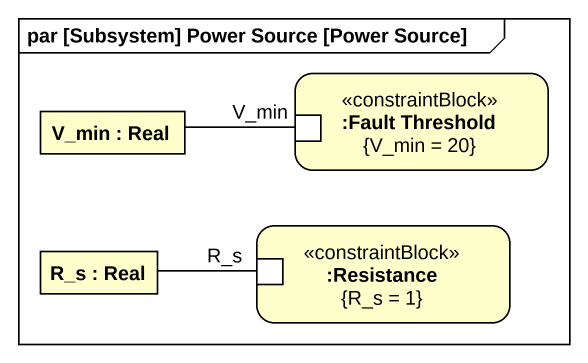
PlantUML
@startuml
mainframe par [Subsystem] Power Source [Power Source]
rectangle ":Fault Threshold\n{V_min = 20}" as Fault_Threshold <<constraintBlock>> {
  port "V_min" as V_min_2
}
rectangle "V_min : Real" as V_min
rectangle "R_s : Real" as R_s
rectangle ":Resistance\n{R_s = 1}" as Resistance <<constraintBlock>> {
  port "R_s" as R_s_2
}
V_min -right- V_min_2
R_s -right- R_s_2
@enduml
